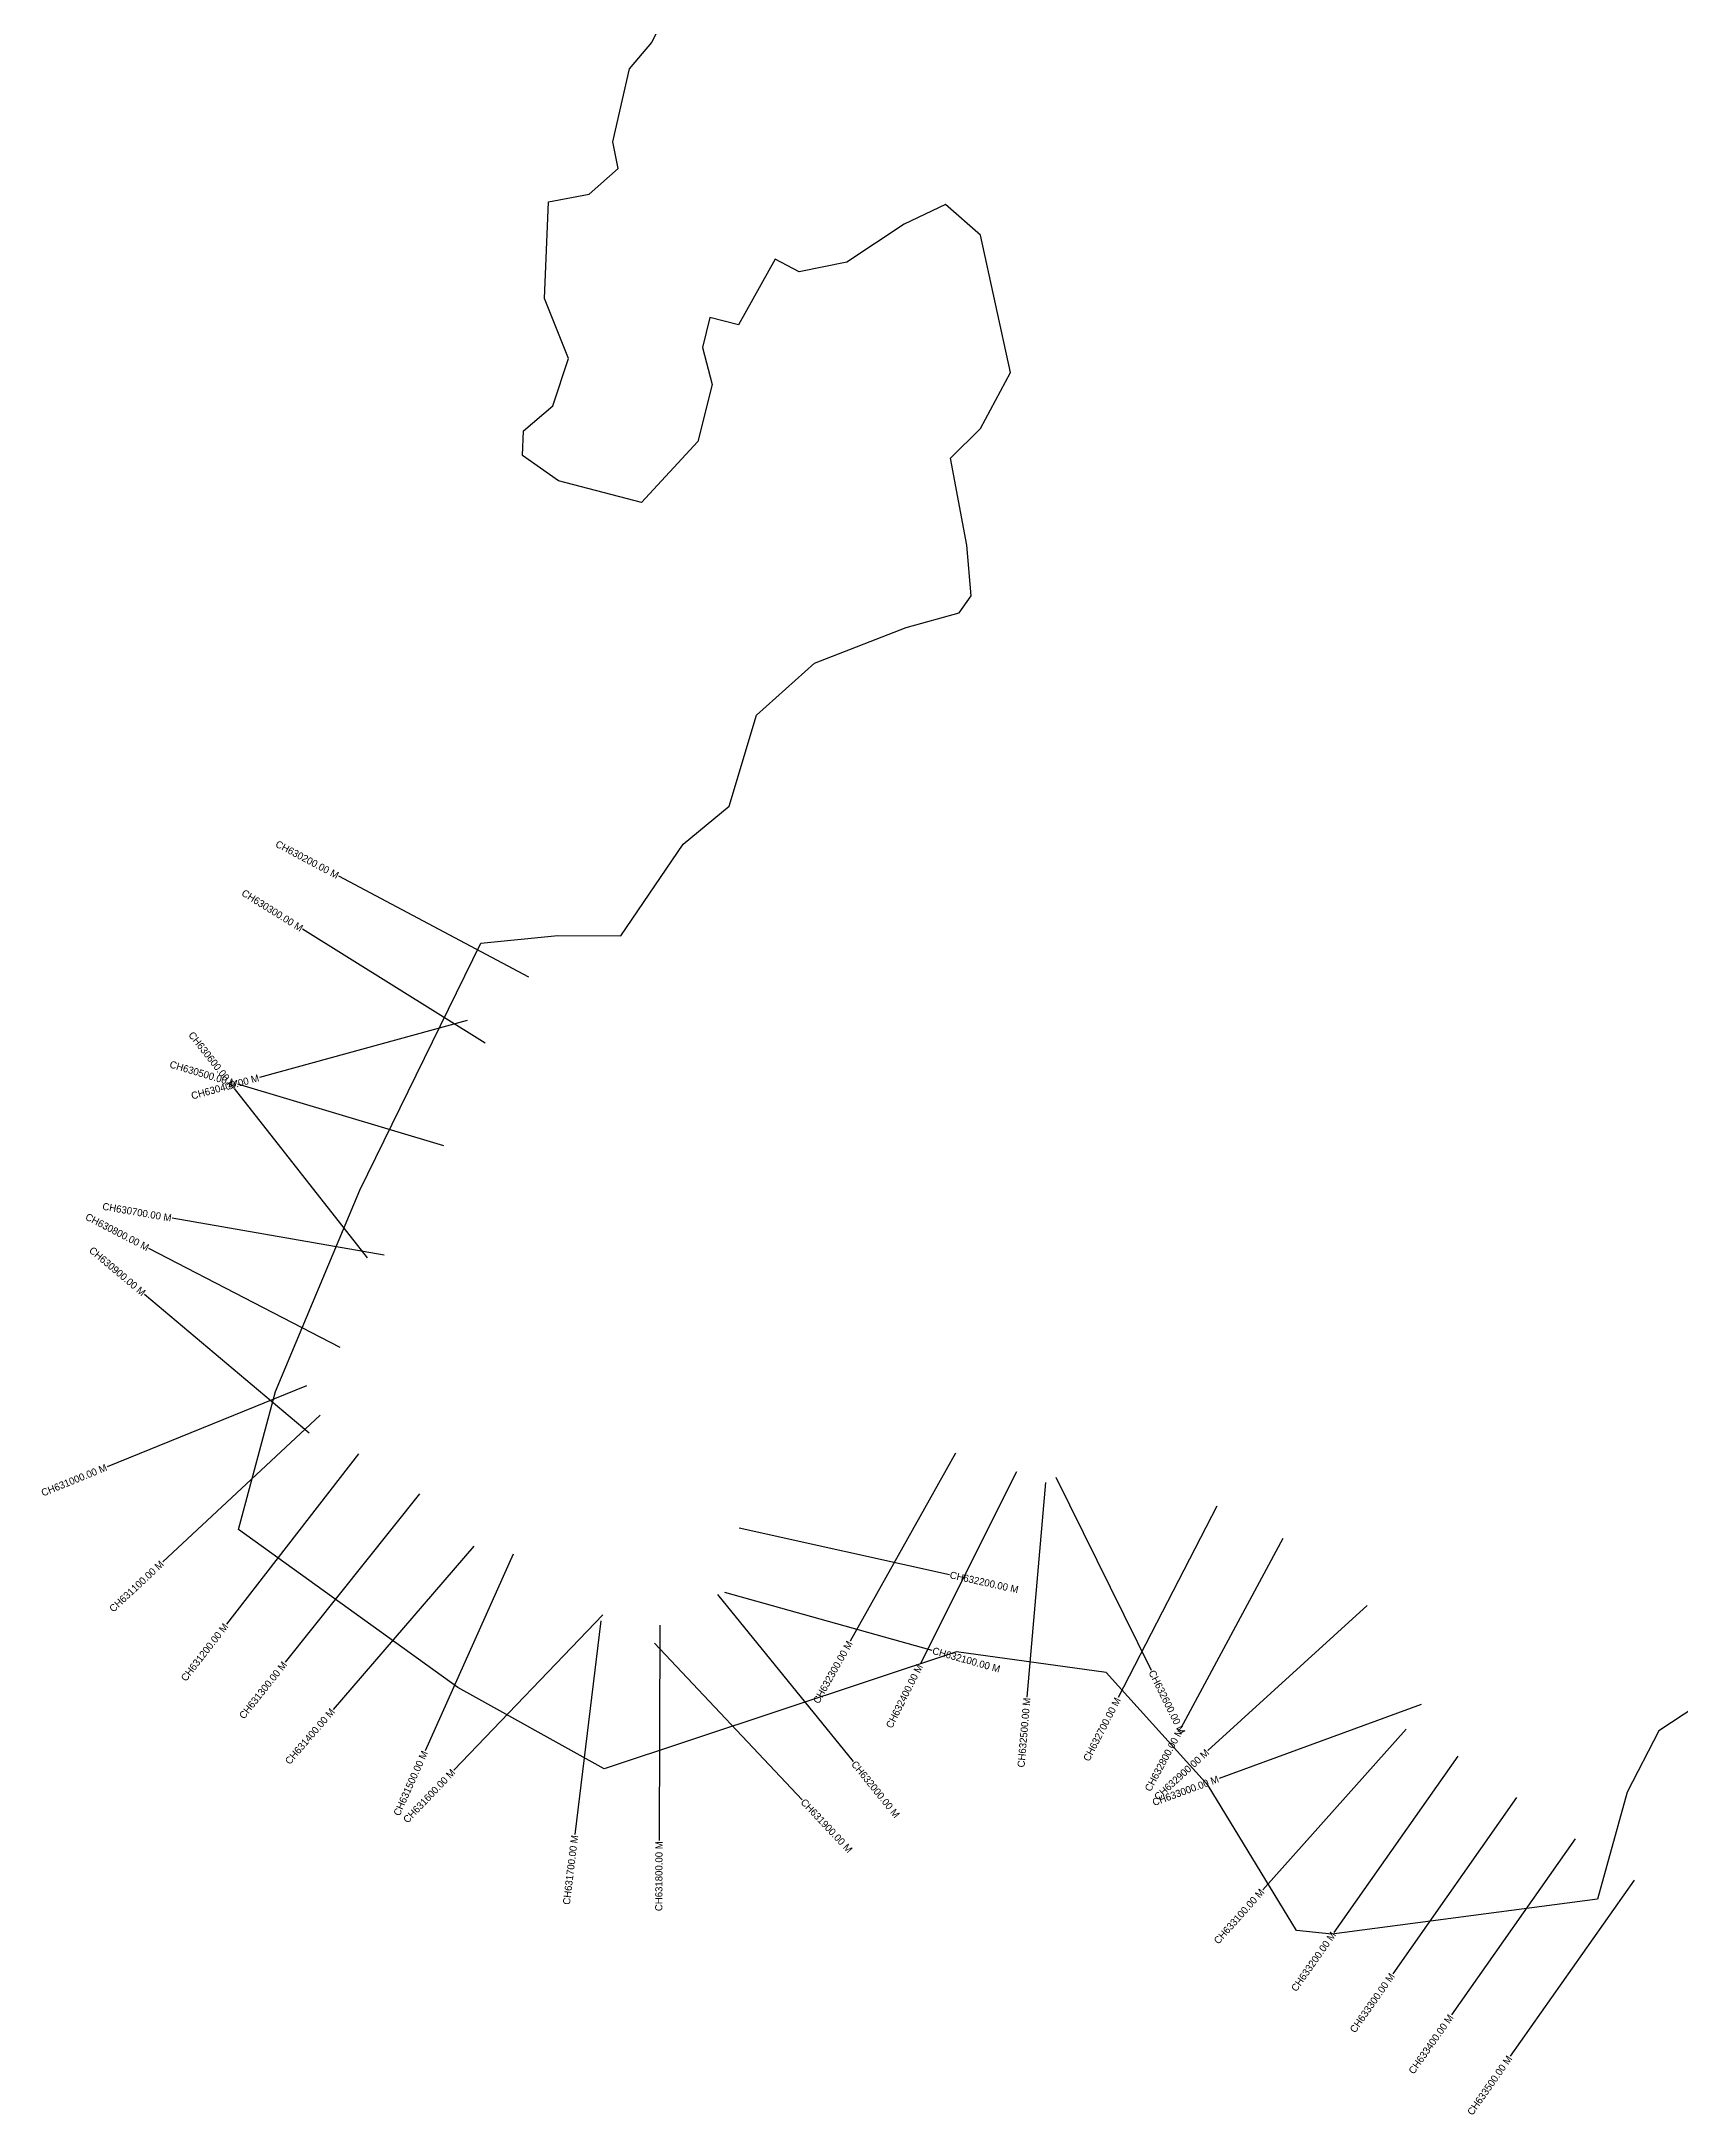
# Model space of a CAD drawing. Header units: metres. Extents: x 325511 to 333768, y 1808927 to 1815015.
# Drawn here: x 325511 to 327795, y 1808936 to 1811825 of the extents above; entities that cross this region are included whole.
import ezdxf
from ezdxf.enums import TextEntityAlignment as Align

# ---------------------------------------------------------------- set-up
doc = ezdxf.new("R2010")
doc.units = ezdxf.units.M
for name, color, linetype in [('CS', 134, 'Continuous'), ('CSMark', 6, 'Continuous'), ('village', 3, 'Continuous')]:
    doc.layers.add(name, color=color, linetype=linetype)

msp = doc.modelspace()

# ---------------------------------------------------------------- linework, layer by layer
at = {"layer": 'CS'}
for p, q in [((326190.5, 1810520.6), (325925.6, 1810661.3)), ((326129.7, 1810428.5), (325875.2, 1810587.4)), ((326104.6, 1810460.1), (325815.2, 1810380.9)), ((326072.2, 1810285.6), (325784.8, 1810371.6)), ((325965.7, 1810129.8), (325780.3, 1810365.6)), ((325989, 1810133.1), (325693.5, 1810184.8)), ((325927.6, 1810004.8), (325661.1, 1810142.7)), ((325884.3, 1809885), (325655.2, 1810078.6)), ((325880.9, 1809951.1), (325602.9, 1809838.4)), ((325899.9, 1809910.1), (325680.3, 1809705.7)), ((325953, 1809856.2), (325769.1, 1809619.2)), ((326785.1, 1809857.2), (326638.3, 1809595.5)), ((326869.9, 1809831.5), (326735.8, 1809563.2)), ((326924.7, 1809824), (327057.6, 1809555)), ((326037.9, 1809800.6), (325851, 1809566)), ((326910.3, 1809816.4), (326884.5, 1809517.5)), ((327148.8, 1809783.5), (327011.6, 1809516.7)), ((326483.4, 1809753.1), (326776.3, 1809688.2)), ((327241, 1809738.2), (327098.9, 1809473.9)), ((326113.7, 1809727.6), (325917.9, 1809500.3)), ((326168.6, 1809716.6), (326046, 1809442.7)), ((326453.1, 1809660.5), (326642.1, 1809427.5)), ((326463.2, 1809663.5), (326752.1, 1809582.8)), ((326293.5, 1809632.1), (326086, 1809415.4)), ((326290.8, 1809623.7), (326254.5, 1809325.9)), ((327358.2, 1809645.1), (327136.6, 1809442.9)), ((326365.5, 1809592.5), (326571.2, 1809374.2)), ((326372.9, 1809617.5), (326371.8, 1809317.5)), ((327433.8, 1809507.2), (327152.1, 1809404)), ((327412.7, 1809472.8), (327213, 1809248.9)), ((327484.7, 1809434.9), (327312.2, 1809189.4)), ((327566.5, 1809377.4), (327394.1, 1809131.9)), ((327648.3, 1809319.9), (327475.9, 1809074.4)), ((327730.2, 1809262.5), (327557.7, 1809017))]:
    msp.add_line(p, q, dxfattribs=at)
at = {"layer": 'village', "color": 3, "true_color": 0x00ff00}
msp.add_polyline3d([(327870.5, 1809540.1, 0), (327764.7, 1809470.3, 0), (327720.9, 1809385.1, 0), (327679.4, 1809235.6, 0), (327309.3, 1809187.2, 0), (327260.1, 1809192.3, 0), (327136.8, 1809394, 0), (326994.9, 1809551.7, 0), (326786.2, 1809580.4, 0), (326295.5, 1809417.3, 0), (326091.6, 1809530.7, 0), (325785.8, 1809750.8, 0), (325837.4, 1809943.4, 0), (325955, 1810223.9, 0), (326123.6, 1810568.3, 0), (326231, 1810578.9, 0), (326318.8, 1810578.2, 0), (326405.5, 1810706, 0), (326469.7, 1810759.1, 0), (326507.7, 1810886, 0), (326588.4, 1810958.2, 0), (326716.1, 1811008.2, 0), (326790.1, 1811028.6, 0), (326806.6, 1811052.2, 0), (326800.8, 1811122.8, 0), (326778, 1811244.1, 0), (326819.8, 1811285.5, 0), (326861.4, 1811363.4, 0), (326819.7, 1811554.8, 0), (326771.1, 1811597.3, 0), (326713.4, 1811570.2, 0), (326633.7, 1811517.1, 0), (326567, 1811503.6, 0), (326533.8, 1811521.3, 0), (326482.4, 1811429.7, 0), (326442.7, 1811439.8, 0), (326432.5, 1811398.4, 0), (326445.7, 1811346.8, 0), (326425.8, 1811267.4, 0), (326347.4, 1811182.4, 0), (326231.9, 1811212.2, 0), (326181.7, 1811247.9, 0), (326183.1, 1811282.3, 0), (326224, 1811317.1, 0), (326245.8, 1811382.7, 0), (326212.3, 1811466.7, 0), (326217.9, 1811601, 0), (326274.6, 1811611.9, 0), (326315.1, 1811647.9, 0), (326307.6, 1811684.9, 0), (326330.7, 1811786.5, 0), (326361.8, 1811823.1, 0), (326404.3, 1811909.8, 0)], dxfattribs=at)

# ---------------------------------------------------------------- texts
at = {"layer": 'CSMark'}
for s, rotation, p in [('CH630200.00 M', 332.0269, (325924.7, 1810661.8)), ('CH630300.00 M', 328.0087, (325874.4, 1810587.9)), ('CH630600.00 M', 308.1904, (325779.6, 1810366.4)), ('CH630500.00 M', 343.3375, (325783.8, 1810371.9)), ('CH630400.00 M', 15.3042, (325814.2, 1810380.7)), ('CH630700.00 M', 350.0932, (325692.5, 1810184.9)), ('CH630800.00 M', 332.6285, (325660.3, 1810143.1)), ('CH630900.00 M', 319.8072, (325654.4, 1810079.3)), ('CH631000.00 M', 22.0648, (325602, 1809838.1)), ('CH631100.00 M', 42.9435, (325679.5, 1809705)), ('CH631200.00 M', 52.1985, (325768.5, 1809618.4)), ('CH632300.00 M', 60.7048, (326637.8, 1809594.6)), ('CH631300.00 M', 51.4522, (325850.4, 1809565.2)), ('CH632400.00 M', 63.4504, (326735.4, 1809562.3)), ('CH632500.00 M', 85.065, (326884.4, 1809516.5)), ('CH632700.00 M', 62.7943, (327011.2, 1809515.8)), ('CH631400.00 M', 49.2477, (325917.2, 1809499.6)), ('CH632800.00 M', 61.7373, (327098.4, 1809473)), ('CH631500.00 M', 65.8921, (326045.6, 1809441.8)), ('CH631600.00 M', 46.2331, (326085.3, 1809414.7)), ('CH632900.00 M', 42.3751, (327135.9, 1809442.2)), ('CH633000.00 M', 20.115, (327151.1, 1809403.7)), ('CH631700.00 M', 83.0508, (326254.4, 1809324.9)), ('CH631800.00 M', 89.7979, (326371.8, 1809316.5)), ('CH633100.00 M', 48.2582, (327212.3, 1809248.2)), ('CH633200.00 M', 54.9157, (327311.7, 1809188.6)), ('CH633300.00 M', 54.9157, (327393.5, 1809131.1)), ('CH633400.00 M', 54.9157, (327475.3, 1809073.6)), ('CH633500.00 M', 54.9157, (327557.1, 1809016.2))]:
    msp.add_text(s, height=10, rotation=rotation, dxfattribs=at).set_placement(p, align=Align.MIDDLE_RIGHT)
for s, rotation, p in [('CH632200.00 M', 347.506, (326777.3, 1809688)), ('CH632100.00 M', 344.3782, (326753.1, 1809582.5)), ('CH632600.00 M', 296.3003, (327058, 1809554.1)), ('CH632000.00 M', 309.0473, (326642.8, 1809426.7)), ('CH631900.00 M', 313.2979, (326571.9, 1809373.5))]:
    msp.add_text(s, height=10, rotation=rotation, dxfattribs=at).set_placement(p, align=Align.MIDDLE_LEFT)

doc.saveas('drawing.dxf')
